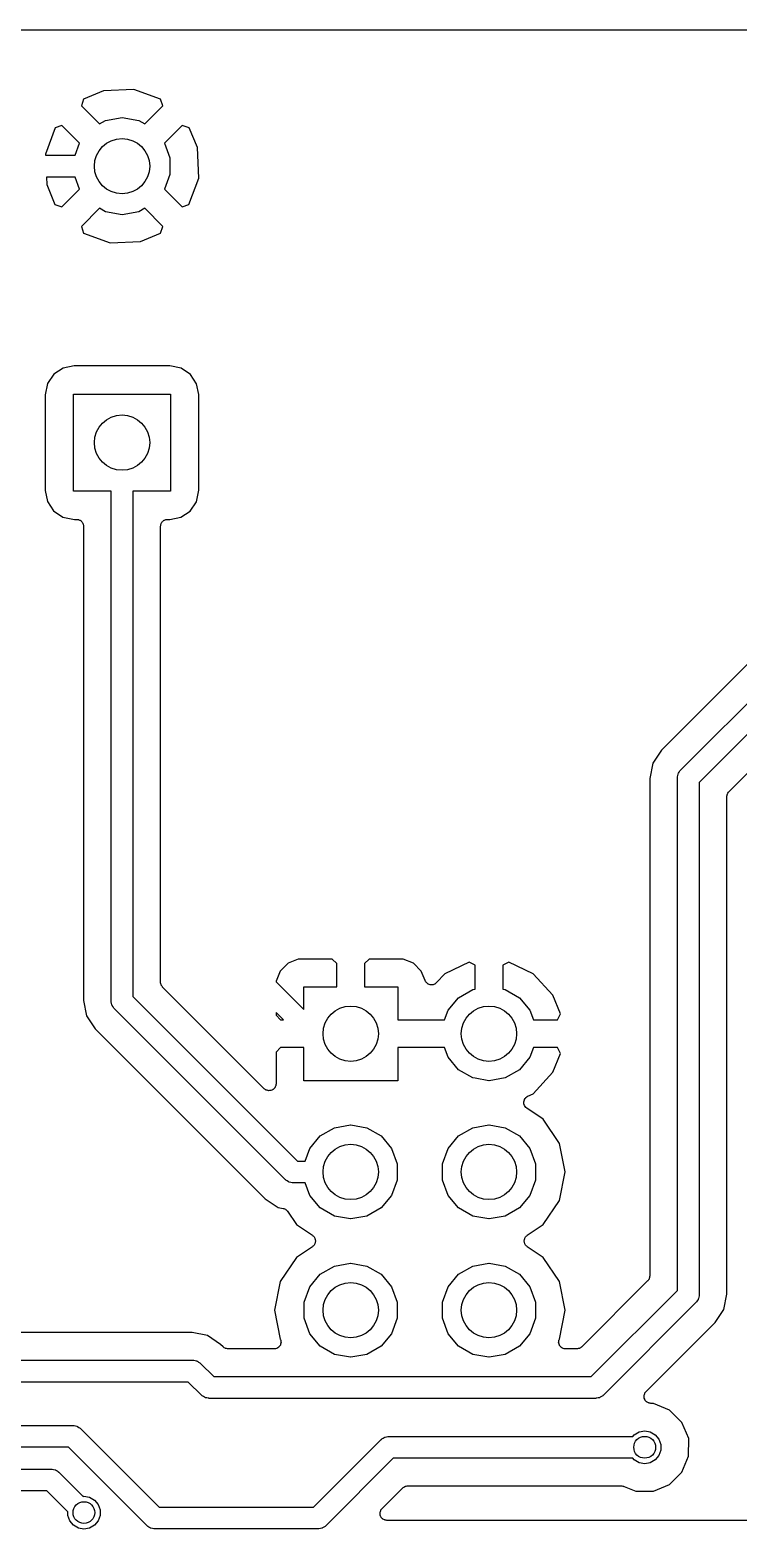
# Model space of a CAD drawing. Extents: x 0.2 to 50.9, y 0.2 to 28.3.
# Drawn here: x 22.71 to 35.71, y 0.4 to 27.94 of the extents above; entities that cross this region are included whole.
import ezdxf

# ---------------------------------------------------------------- set-up
doc = ezdxf.new("R2010")
doc.units = 0
doc.header["$MEASUREMENT"] = 0
doc.layers.add('BLACK', color=7, linetype='CONTINUOUS')

msp = doc.modelspace()

# ---------------------------------------------------------------- linework, layer by layer
at = {"layer": 'Black'}
for p, q in [((2.84744, 27.942), (50.815, 27.942)), ((24.0601, 26.8238), (23.6946, 26.6724)), ((24.6182, 26.8476), (24.0601, 26.8238)), ((25.1064, 26.6693), (24.6182, 26.8476)), ((23.6946, 26.6724), (23.6527, 26.5465)), ((23.6527, 26.5465), (23.9844, 26.2148)), ((24.8156, 26.2148), (25.1473, 26.5465)), ((25.1473, 26.5465), (25.1064, 26.6693)), ((23.2935, 26.1873), (23.1707, 26.1464)), ((23.6185, 25.8623), (23.2935, 26.1873)), ((23.9844, 26.2148), (24.0948, 26.2786)), ((24.0948, 26.2786), (24.4, 26.3324)), ((24.4, 26.3324), (24.7052, 26.2786)), ((24.7052, 26.2786), (24.8156, 26.2148)), ((25.5065, 26.1873), (25.3824, 26.0632)), ((25.6324, 26.1454), (25.5065, 26.1873)), ((23.1707, 26.1464), (22.9924, 25.6582)), ((25.3824, 26.0632), (25.1815, 25.8623)), ((25.3824, 26.0632), (25.3824, 26.0632)), ((25.3824, 26.0632), (25.3824, 26.0632)), ((25.7838, 25.7799), (25.6324, 26.1454)), ((22.9924, 25.6582), (22.9932, 25.64)), ((22.9932, 25.64), (23.5376, 25.64)), ((23.5376, 25.64), (23.6185, 25.8623)), ((25.1815, 25.8623), (25.2788, 25.595)), ((25.8076, 25.2218), (25.7838, 25.7799)), ((25.2788, 25.595), (25.2788, 25.285)), ((23.0103, 25.24), (23.0162, 25.1001)), ((23.5376, 25.24), (23.0103, 25.24)), ((23.0162, 25.1001), (23.1676, 24.7346)), ((23.6185, 25.0177), (23.5376, 25.24)), ((25.2788, 25.285), (25.1815, 25.0177)), ((25.6293, 24.7336), (25.8076, 25.2218)), ((23.2935, 24.6927), (23.6185, 25.0177)), ((25.1815, 25.0177), (25.5065, 24.6927)), ((23.1676, 24.7346), (23.2935, 24.6927)), ((23.9844, 24.6652), (23.6527, 24.3335)), ((24.0948, 24.6014), (23.9844, 24.6652)), ((24.4, 24.5476), (24.0948, 24.6014)), ((24.7052, 24.6014), (24.4, 24.5476)), ((24.8156, 24.6652), (24.7052, 24.6014)), ((25.1473, 24.3335), (24.8156, 24.6652)), ((25.5065, 24.6927), (25.6293, 24.7336)), ((23.6527, 24.3335), (23.6936, 24.2107)), ((25.1054, 24.2076), (25.1473, 24.3335)), ((25.1473, 24.3335), (25.1473, 24.3335)), ((23.6936, 24.2107), (24.1818, 24.0324)), ((24.1818, 24.0324), (24.7399, 24.0562)), ((24.7399, 24.0562), (25.1054, 24.2076)), ((23.5232, 21.7694), (23.3177, 21.7296)), ((25.2764, 21.7694), (23.5232, 21.7694)), ((25.4887, 21.7269), (25.2764, 21.7694)), ((23.1471, 21.6175), (23.0331, 21.4487)), ((23.3177, 21.7296), (23.1471, 21.6175)), ((25.6575, 21.6129), (25.4887, 21.7269)), ((25.7696, 21.4423), (25.6575, 21.6129)), ((23.0331, 21.4487), (22.9906, 21.2364)), ((22.9906, 21.2364), (22.9906, 19.4832)), ((23.511, 19.471), (23.511, 21.249)), ((23.511, 21.249), (25.289, 21.249)), ((25.289, 21.249), (25.289, 19.471)), ((25.8076, 21.2465), (25.7696, 21.4423)), ((25.8094, 21.2368), (25.8076, 21.2465)), ((25.8094, 19.4836), (25.8094, 21.2368)), ((22.9906, 19.4832), (23.0304, 19.2777)), ((24.2, 19.471), (23.511, 19.471)), ((24.2, 10.1), (24.2, 19.471)), ((25.289, 19.471), (24.6, 19.471)), ((24.6, 19.471), (24.6, 10.1828)), ((25.7669, 19.2713), (25.8094, 19.4836)), ((23.0304, 19.2777), (23.1425, 19.1071)), ((23.1425, 19.1071), (23.3113, 18.9931)), ((25.4823, 18.9904), (25.6529, 19.1025)), ((25.6529, 19.1025), (25.7669, 19.2713)), ((23.3113, 18.9931), (23.5236, 18.9506)), ((23.5236, 18.9506), (23.565, 18.9506)), ((23.565, 18.9506), (23.5759, 18.9486)), ((23.5759, 18.9486), (23.5871, 18.9486)), ((23.5871, 18.9486), (23.5975, 18.9448)), ((23.5975, 18.9448), (23.6084, 18.9429)), ((23.6084, 18.9429), (23.6181, 18.9373)), ((23.6181, 18.9373), (23.6285, 18.9335)), ((23.6285, 18.9335), (23.637, 18.9264)), ((23.637, 18.9264), (23.6466, 18.9208)), ((23.6466, 18.9208), (23.6538, 18.9123)), ((23.6538, 18.9123), (23.6623, 18.9052)), ((23.6623, 18.9052), (23.6678, 18.8956)), ((23.6678, 18.8956), (23.675, 18.8871)), ((23.675, 18.8871), (23.6788, 18.8766)), ((23.6788, 18.8766), (23.6843, 18.867)), ((23.6843, 18.867), (23.6863, 18.8561)), ((23.6863, 18.8561), (23.6901, 18.8456)), ((23.6901, 18.8456), (23.6901, 18.8345)), ((23.6901, 18.8345), (23.692, 18.8236)), ((23.692, 18.8236), (23.692, 10.1125)), ((25.108, 18.8236), (25.1099, 18.8345)), ((25.108, 10.4459), (25.108, 18.8236)), ((25.1099, 18.8456), (25.1137, 18.8561)), ((25.1099, 18.8345), (25.1099, 18.8456)), ((25.1137, 18.8561), (25.1157, 18.867)), ((25.1157, 18.867), (25.1212, 18.8766)), ((25.1212, 18.8766), (25.125, 18.8871)), ((25.125, 18.8871), (25.1322, 18.8956)), ((25.1322, 18.8956), (25.1377, 18.9052)), ((25.1377, 18.9052), (25.1462, 18.9123)), ((25.1462, 18.9123), (25.1534, 18.9208)), ((25.1534, 18.9208), (25.163, 18.9264)), ((25.163, 18.9264), (25.1715, 18.9335)), ((25.1715, 18.9335), (25.1819, 18.9373)), ((25.1819, 18.9373), (25.1916, 18.9429)), ((25.1916, 18.9429), (25.2025, 18.9448)), ((25.2025, 18.9448), (25.2129, 18.9486)), ((25.2129, 18.9486), (25.2241, 18.9486)), ((25.2241, 18.9486), (25.235, 18.9506)), ((25.235, 18.9506), (25.2768, 18.9506)), ((25.2768, 18.9506), (25.4823, 18.9904)), ((37.3905, 17.7918), (34.3082, 14.7095)), ((34.6586, 14.3414), (37.7586, 17.4414)), ((37.9828, 17.1), (35, 14.1172)), ((35.5452, 13.9439), (38.1561, 16.5548)), ((34.3082, 14.7095), (34.1482, 14.47)), ((34.1482, 14.47), (34.092, 14.1875)), ((34.6337, 14.3059), (34.6468, 14.3286)), ((34.6468, 14.3286), (34.6535, 14.3342)), ((34.6535, 14.3342), (34.6586, 14.3414)), ((34.092, 14.1875), (34.092, 5.04587)), ((34.6, 14.2), (34.6015, 14.2087)), ((34.6, 4.78284), (34.6, 14.2)), ((34.6008, 14.2174), (34.6075, 14.2427)), ((34.6015, 14.2087), (34.6008, 14.2174)), ((34.6075, 14.2427), (34.6121, 14.2684)), ((34.6121, 14.2684), (34.6165, 14.276)), ((34.6165, 14.276), (34.6187, 14.2845)), ((34.6187, 14.2845), (34.6337, 14.3059)), ((35, 14.1172), (35, 4.7)), ((35.508, 13.8541), (35.509, 13.8596)), ((35.508, 4.71251), (35.508, 13.8541)), ((35.5085, 13.8652), (35.5128, 13.8812)), ((35.509, 13.8596), (35.5085, 13.8652)), ((35.5128, 13.8812), (35.5157, 13.8976)), ((35.5157, 13.8976), (35.5185, 13.9024)), ((35.5185, 13.9024), (35.5199, 13.9078)), ((35.5199, 13.9078), (35.5294, 13.9214)), ((35.5294, 13.9214), (35.5377, 13.9358)), ((35.5377, 13.9358), (35.542, 13.9394)), ((35.542, 13.9394), (35.5452, 13.9439)), ((27.4486, 10.7943), (27.3057, 10.6514)), ((27.6354, 10.8716), (27.4486, 10.7943)), ((28.2616, 10.8716), (27.6354, 10.8716)), ((28.346, 10.7872), (28.2616, 10.8716)), ((28.346, 10.3636), (28.346, 10.7872)), ((28.9384, 10.8716), (28.854, 10.7872)), ((28.854, 10.7872), (28.854, 10.3636)), ((29.5646, 10.8716), (28.9384, 10.8716)), ((29.7514, 10.7943), (29.5646, 10.8716)), ((29.8943, 10.6514), (29.7514, 10.7943)), ((30.7781, 10.8134), (30.3283, 10.6025)), ((30.886, 10.7573), (30.7781, 10.8134)), ((30.886, 10.3194), (30.886, 10.7573)), ((31.5019, 10.8134), (31.394, 10.7573)), ((31.394, 10.7573), (31.394, 10.3194)), ((31.9517, 10.6025), (31.5019, 10.8134)), ((27.3057, 10.6514), (27.2284, 10.4646)), ((29.9672, 10.4753), (29.8943, 10.6514)), ((29.9762, 10.4612), (29.9672, 10.4753)), ((30.3283, 10.6025), (30.1783, 10.4383)), ((32.3139, 10.2058), (31.9517, 10.6025)), ((25.109, 10.4404), (25.108, 10.4459)), ((25.1085, 10.4348), (25.109, 10.4404)), ((25.1128, 10.4188), (25.1085, 10.4348)), ((25.1157, 10.4024), (25.1128, 10.4188)), ((25.1185, 10.3976), (25.1157, 10.4024)), ((25.1199, 10.3922), (25.1185, 10.3976)), ((25.1294, 10.3786), (25.1199, 10.3922)), ((25.1377, 10.3642), (25.1294, 10.3786)), ((25.142, 10.3606), (25.1377, 10.3642)), ((25.1452, 10.3561), (25.142, 10.3606)), ((27.0116, 8.48967), (25.1452, 10.3561)), ((27.2284, 10.4646), (27.2284, 10.4544)), ((27.2284, 10.4544), (27.7364, 9.94644)), ((27.7364, 9.94644), (27.7364, 10.3636)), ((27.7364, 10.3636), (28.346, 10.3636)), ((28.854, 10.3636), (29.4636, 10.3636)), ((29.4636, 10.3636), (29.4636, 9.754)), ((29.9839, 10.4464), (29.9762, 10.4612)), ((29.988, 10.4427), (29.9839, 10.4464)), ((29.9909, 10.4381), (29.988, 10.4427)), ((30.0041, 10.4279), (29.9909, 10.4381)), ((30.0165, 10.4166), (30.0041, 10.4279)), ((30.0216, 10.4146), (30.0165, 10.4166)), ((30.0259, 10.4112), (30.0216, 10.4146)), ((30.0418, 10.4062), (30.0259, 10.4112)), ((30.0573, 10.3998), (30.0418, 10.4062)), ((30.0627, 10.3996), (30.0573, 10.3998)), ((30.068, 10.398), (30.0627, 10.3996)), ((30.0846, 10.3987), (30.068, 10.398)), ((30.1013, 10.398), (30.0846, 10.3987)), ((30.1066, 10.3997), (30.1013, 10.398)), ((30.112, 10.3999), (30.1066, 10.3997)), ((30.1275, 10.4063), (30.112, 10.3999)), ((30.1434, 10.4113), (30.1275, 10.4063)), ((30.1477, 10.4147), (30.1434, 10.4113)), ((30.1528, 10.4168), (30.1477, 10.4147)), ((30.1651, 10.4281), (30.1528, 10.4168)), ((30.1783, 10.4383), (30.1651, 10.4281)), ((30.5816, 10.1616), (30.8413, 10.3115)), ((30.8413, 10.3115), (30.886, 10.3194)), ((31.394, 10.3194), (31.4387, 10.3115)), ((31.4387, 10.3115), (31.6984, 10.1616)), ((32.4549, 9.86523), (32.3139, 10.2058)), ((23.692, 10.1125), (23.7482, 9.83001)), ((24.2015, 10.0913), (24.2, 10.1)), ((24.2008, 10.0826), (24.2015, 10.0913)), ((24.2075, 10.0573), (24.2008, 10.0826)), ((24.2121, 10.0316), (24.2075, 10.0573)), ((24.2165, 10.024), (24.2121, 10.0316)), ((24.2187, 10.0155), (24.2165, 10.024)), ((24.2337, 9.99407), (24.2187, 10.0155)), ((24.2468, 9.97144), (24.2337, 9.99407)), ((24.2535, 9.96579), (24.2468, 9.97144)), ((24.2586, 9.95858), (24.2535, 9.96579)), ((27.3986, 6.81858), (24.2586, 9.95858)), ((24.6, 10.1828), (27.6228, 7.16)), ((30.3241, 9.754), (30.3888, 9.9318)), ((30.3888, 9.9318), (30.5816, 10.1616)), ((31.6984, 10.1616), (31.8912, 9.9318)), ((31.8912, 9.9318), (31.9559, 9.754)), ((23.7482, 9.83001), (23.9082, 9.59053)), ((27.2284, 9.88876), (27.2284, 9.83836)), ((27.3632, 9.754), (27.2284, 9.88876)), ((27.2284, 9.83836), (27.3128, 9.754)), ((27.3128, 9.754), (27.3632, 9.754)), ((29.4636, 9.754), (30.3241, 9.754)), ((31.9559, 9.754), (32.3969, 9.754)), ((32.3969, 9.754), (32.4549, 9.86523)), ((23.9082, 9.59053), (27.0305, 6.46821)), ((27.3128, 9.246), (27.2284, 9.16165)), ((27.2284, 9.16165), (27.2284, 8.57947)), ((27.7364, 9.246), (27.3128, 9.246)), ((27.7364, 8.6364), (27.7364, 9.246)), ((30.3241, 9.246), (29.4636, 9.246)), ((29.4636, 9.246), (29.4636, 8.6364)), ((30.3888, 9.0682), (30.3241, 9.246)), ((31.9559, 9.246), (31.8912, 9.0682)), ((32.3969, 9.246), (31.9559, 9.246)), ((32.3139, 8.79423), (32.4549, 9.13478)), ((32.4549, 9.13478), (32.3969, 9.246)), ((30.5816, 8.83844), (30.3888, 9.0682)), ((30.8413, 8.68848), (30.5816, 8.83844)), ((31.6984, 8.83844), (31.4387, 8.68848)), ((31.8912, 9.0682), (31.6984, 8.83844)), ((27.2217, 8.54154), (27.2207, 8.53603)), ((27.2241, 8.5466), (27.2217, 8.54154)), ((27.2255, 8.56312), (27.2241, 8.5466)), ((27.2284, 8.57947), (27.2255, 8.56312)), ((29.4636, 8.6364), (27.7364, 8.6364)), ((30.886, 8.68061), (30.8413, 8.68848)), ((31.1367, 8.6364), (30.886, 8.68061)), ((31.1433, 8.6364), (31.1367, 8.6364)), ((31.4387, 8.68848), (31.1433, 8.6364)), ((31.9517, 8.39746), (32.3139, 8.79423)), ((27.0252, 8.48015), (27.0116, 8.48967)), ((27.0379, 8.46948), (27.0252, 8.48015)), ((27.0432, 8.46757), (27.0379, 8.46948)), ((27.0477, 8.46437), (27.0432, 8.46757)), ((27.0638, 8.46007), (27.0477, 8.46437)), ((27.0793, 8.4544), (27.0638, 8.46007)), ((27.0849, 8.4544), (27.0793, 8.4544)), ((27.0903, 8.45295), (27.0849, 8.4544)), ((27.1069, 8.4544), (27.0903, 8.45295)), ((27.1235, 8.4544), (27.1069, 8.4544)), ((27.1287, 8.45631), (27.1235, 8.4544)), ((27.1343, 8.4568), (27.1287, 8.45631)), ((27.1493, 8.46381), (27.1343, 8.4568)), ((27.1649, 8.46948), (27.1493, 8.46381)), ((27.1692, 8.47308), (27.1649, 8.46948)), ((27.1742, 8.47544), (27.1692, 8.47308)), ((27.186, 8.48717), (27.1742, 8.47544)), ((27.1987, 8.49783), (27.186, 8.48717)), ((27.2015, 8.50267), (27.1987, 8.49783)), ((27.2054, 8.50662), (27.2015, 8.50267)), ((27.2124, 8.52166), (27.2054, 8.50662)), ((27.2207, 8.53603), (27.2124, 8.52166)), ((31.7792, 8.24649), (31.7846, 8.26659)), ((31.7846, 8.26659), (31.7895, 8.28681)), ((31.7895, 8.28681), (31.7902, 8.28788)), ((31.7902, 8.28788), (31.7906, 8.28911)), ((31.7906, 8.28911), (31.8025, 8.30617)), ((31.8025, 8.30617), (31.814, 8.32349)), ((31.814, 8.32349), (31.8151, 8.32424)), ((31.8151, 8.32424), (31.8158, 8.32529)), ((31.8158, 8.32529), (31.8328, 8.33727)), ((31.8328, 8.33727), (31.8496, 8.34957)), ((31.8496, 8.34957), (31.8508, 8.34993)), ((31.8508, 8.34993), (31.8519, 8.35066)), ((31.8519, 8.35066), (31.9517, 8.39746)), ((31.779, 8.24397), (31.7793, 8.24521)), ((31.7813, 8.22328), (31.779, 8.24397)), ((31.7793, 8.24521), (31.7792, 8.24649)), ((31.7832, 8.20256), (31.7813, 8.22328)), ((31.7837, 8.2014), (31.7832, 8.20256)), ((31.7838, 8.20013), (31.7837, 8.2014)), ((31.7931, 8.18145), (31.7838, 8.20013)), ((31.8019, 8.16262), (31.7931, 8.18145)), ((31.8028, 8.16172), (31.8019, 8.16262)), ((31.8034, 8.16057), (31.8028, 8.16172)), ((31.8184, 8.14617), (31.8034, 8.16057)), ((31.8331, 8.13149), (31.8184, 8.14617)), ((31.8343, 8.13095), (31.8331, 8.13149)), ((31.8352, 8.13007), (31.8343, 8.13095)), ((32.1375, 7.92811), (31.8352, 8.13007)), ((28.0416, 7.62156), (28.3013, 7.77152)), ((28.3013, 7.77152), (28.5967, 7.8236)), ((28.5967, 7.8236), (28.6033, 7.8236)), ((28.6033, 7.8236), (28.8987, 7.77152)), ((28.8987, 7.77152), (29.1584, 7.62156)), ((30.5816, 7.62156), (30.8413, 7.77152)), ((30.8413, 7.77152), (31.1367, 7.8236)), ((31.1367, 7.8236), (31.1433, 7.8236)), ((31.1433, 7.8236), (31.4387, 7.77152)), ((31.4387, 7.77152), (31.6984, 7.62156)), ((32.4343, 7.48394), (32.1375, 7.92811)), ((27.8488, 7.3918), (28.0416, 7.62156)), ((29.1584, 7.62156), (29.3512, 7.3918)), ((30.3888, 7.3918), (30.5816, 7.62156)), ((31.6984, 7.62156), (31.8912, 7.3918)), ((32.5385, 6.96), (32.4343, 7.48394)), ((27.7644, 7.16), (27.8488, 7.3918)), ((29.3512, 7.3918), (29.4538, 7.10996)), ((30.2862, 7.10996), (30.3888, 7.3918)), ((31.8912, 7.3918), (31.9938, 7.10996)), ((27.6228, 7.16), (27.7644, 7.16)), ((29.4538, 7.10996), (29.4538, 6.81004)), ((30.2862, 6.81004), (30.2862, 7.10996)), ((31.9938, 7.10996), (31.9938, 6.81004)), ((32.4343, 6.43606), (32.5385, 6.96)), ((27.4058, 6.81353), (27.3986, 6.81858)), ((27.4114, 6.80679), (27.4058, 6.81353)), ((27.4341, 6.79373), (27.4114, 6.80679)), ((27.4555, 6.77874), (27.4341, 6.79373)), ((27.464, 6.77646), (27.4555, 6.77874)), ((27.4716, 6.77206), (27.464, 6.77646)), ((27.4973, 6.76753), (27.4716, 6.77206)), ((27.5226, 6.76076), (27.4973, 6.76753)), ((27.5313, 6.76153), (27.5226, 6.76076)), ((27.54, 6.76), (27.5313, 6.76153)), ((27.7644, 6.76), (27.54, 6.76)), ((27.8488, 6.5282), (27.7644, 6.76)), ((29.4538, 6.81004), (29.3512, 6.5282)), ((30.3888, 6.5282), (30.2862, 6.81004)), ((31.9938, 6.81004), (31.8912, 6.5282)), ((27.0305, 6.46821), (27.27, 6.30819)), ((28.0416, 6.29844), (27.8488, 6.5282)), ((29.3512, 6.5282), (29.1584, 6.29844)), ((30.5816, 6.29844), (30.3888, 6.5282)), ((31.8912, 6.5282), (31.6984, 6.29844)), ((32.1375, 5.99189), (32.4343, 6.43606)), ((27.27, 6.30819), (27.3582, 6.29066)), ((27.3582, 6.29066), (27.3634, 6.28863)), ((27.3634, 6.28863), (27.3689, 6.28802)), ((27.3689, 6.28802), (27.3838, 6.28068)), ((27.3838, 6.28068), (27.3993, 6.27467)), ((27.3993, 6.27467), (27.4035, 6.27099)), ((27.4035, 6.27099), (27.4085, 6.26852)), ((27.4085, 6.26852), (27.42, 6.25653)), ((27.42, 6.25653), (27.4324, 6.24559)), ((27.4324, 6.24559), (27.4351, 6.24069)), ((27.4351, 6.24069), (27.439, 6.23665)), ((27.439, 6.23665), (27.6025, 5.99189)), ((28.3013, 6.14848), (28.0416, 6.29844)), ((28.5967, 6.0964), (28.3013, 6.14848)), ((28.6033, 6.0964), (28.5967, 6.0964)), ((28.8987, 6.14848), (28.6033, 6.0964)), ((29.1584, 6.29844), (28.8987, 6.14848)), ((30.8413, 6.14848), (30.5816, 6.29844)), ((31.1367, 6.0964), (30.8413, 6.14848)), ((31.1433, 6.0964), (31.1367, 6.0964)), ((31.4387, 6.14848), (31.1433, 6.0964)), ((31.6984, 6.29844), (31.4387, 6.14848)), ((27.6025, 5.99189), (27.8963, 5.7956)), ((27.8963, 5.7956), (27.9063, 5.78601)), ((27.9063, 5.78601), (27.9175, 5.77782)), ((31.8225, 5.77782), (31.8337, 5.78602)), ((31.8337, 5.78602), (31.8437, 5.7956)), ((31.8437, 5.7956), (32.1375, 5.99189)), ((27.8963, 5.5844), (27.6025, 5.38811)), ((27.9063, 5.59399), (27.8963, 5.5844)), ((27.9175, 5.60218), (27.9063, 5.59399)), ((27.9175, 5.77782), (27.9221, 5.77087)), ((27.9221, 5.60913), (27.9175, 5.60218)), ((27.9221, 5.77087), (27.9282, 5.7651)), ((27.9282, 5.6149), (27.9221, 5.60913)), ((27.9282, 5.7651), (27.9343, 5.75267)), ((27.9343, 5.62733), (27.9282, 5.6149)), ((27.9343, 5.75267), (27.942, 5.74115)), ((27.942, 5.63885), (27.9343, 5.62733)), ((27.942, 5.74115), (27.944, 5.73303)), ((27.944, 5.64697), (27.942, 5.63885)), ((27.944, 5.73303), (27.9477, 5.72554)), ((27.9477, 5.65446), (27.944, 5.64697)), ((27.9477, 5.72554), (27.9492, 5.71177)), ((27.9492, 5.66823), (27.9477, 5.65446)), ((27.9492, 5.71177), (27.9525, 5.69831)), ((27.9525, 5.68169), (27.9492, 5.66823)), ((27.9525, 5.69831), (27.9516, 5.69)), ((27.9516, 5.69), (27.9525, 5.68169)), ((31.7875, 5.69831), (31.7908, 5.71176)), ((31.7884, 5.69), (31.7875, 5.69831)), ((31.7875, 5.68169), (31.7884, 5.69)), ((31.7908, 5.66824), (31.7875, 5.68169)), ((31.7908, 5.71176), (31.7923, 5.72554)), ((31.7923, 5.65446), (31.7908, 5.66824)), ((31.7923, 5.72554), (31.796, 5.73304)), ((31.796, 5.64697), (31.7923, 5.65446)), ((31.796, 5.73304), (31.798, 5.74115)), ((31.798, 5.63885), (31.796, 5.64697)), ((31.798, 5.74115), (31.8057, 5.75267)), ((31.8057, 5.62733), (31.798, 5.63885)), ((31.8057, 5.75267), (31.8118, 5.7651)), ((31.8118, 5.6149), (31.8057, 5.62733)), ((31.8118, 5.7651), (31.8179, 5.77087)), ((31.8179, 5.60913), (31.8118, 5.6149)), ((31.8179, 5.77087), (31.8225, 5.77782)), ((31.8225, 5.60218), (31.8179, 5.60913)), ((31.8337, 5.59399), (31.8225, 5.60218)), ((31.8437, 5.5844), (31.8337, 5.59399)), ((32.1375, 5.38811), (31.8437, 5.5844)), ((27.6025, 5.38811), (27.3057, 4.94394)), ((28.3013, 5.23152), (28.5967, 5.2836)), ((28.5967, 5.2836), (28.6033, 5.2836)), ((28.6033, 5.2836), (28.8987, 5.23152)), ((30.8413, 5.23152), (31.1367, 5.2836)), ((31.1367, 5.2836), (31.1433, 5.2836)), ((31.1433, 5.2836), (31.4387, 5.23152)), ((32.4343, 4.94394), (32.1375, 5.38811)), ((27.8488, 4.8518), (28.0416, 5.08156)), ((28.0416, 5.08156), (28.3013, 5.23152)), ((28.8987, 5.23152), (29.1584, 5.08156)), ((29.1584, 5.08156), (29.3512, 4.8518)), ((30.3888, 4.8518), (30.5816, 5.08156)), ((30.5816, 5.08156), (30.8413, 5.23152)), ((31.4387, 5.23152), (31.6984, 5.08156)), ((31.6984, 5.08156), (31.8912, 4.8518)), ((34.058, 4.96064), (34.0548, 4.95607)), ((34.0623, 4.96423), (34.058, 4.96064)), ((34.0706, 4.97861), (34.0623, 4.96423)), ((34.0801, 4.9922), (34.0706, 4.97861)), ((34.0815, 4.99759), (34.0801, 4.9922)), ((34.0843, 5.00243), (34.0815, 4.99759)), ((34.0872, 5.01877), (34.0843, 5.00243)), ((34.0915, 5.0348), (34.0872, 5.01877)), ((34.092, 5.04587), (34.091, 5.04037)), ((34.091, 5.04037), (34.0915, 5.0348)), ((27.3057, 4.94394), (27.2015, 4.42)), ((27.7462, 4.56996), (27.8488, 4.8518)), ((29.3512, 4.8518), (29.4538, 4.56996)), ((30.2862, 4.56996), (30.3888, 4.8518)), ((31.8912, 4.8518), (31.9938, 4.56996)), ((32.5385, 4.42), (32.4343, 4.94394)), ((34.0548, 4.95607), (32.8439, 3.7452)), ((33.0172, 3.2), (34.6, 4.78284)), ((34.9992, 4.68257), (34.9925, 4.65733)), ((35, 4.7), (34.9985, 4.69134)), ((34.9985, 4.69134), (34.9992, 4.68257)), ((35.4518, 4.43001), (35.508, 4.71251)), ((27.2015, 4.42), (27.307, 3.88959)), ((27.7462, 4.27004), (27.7462, 4.56996)), ((29.4538, 4.56996), (29.4538, 4.27004)), ((30.2862, 4.27004), (30.2862, 4.56996)), ((31.9938, 4.56996), (31.9938, 4.27004)), ((32.433, 3.8896), (32.5385, 4.42)), ((34.9414, 4.55858), (33.2414, 2.85858)), ((34.9465, 4.56579), (34.9414, 4.55858)), ((34.9532, 4.57144), (34.9465, 4.56579)), ((34.9663, 4.59407), (34.9532, 4.57144)), ((34.9813, 4.61548), (34.9663, 4.59407)), ((34.9835, 4.62398), (34.9813, 4.61548)), ((34.9879, 4.6316), (34.9835, 4.62398)), ((34.9925, 4.65733), (34.9879, 4.6316)), ((35.2918, 4.19052), (35.4518, 4.43001)), ((27.8488, 3.9882), (27.7462, 4.27004)), ((29.4538, 4.27004), (29.3512, 3.9882)), ((30.3888, 3.9882), (30.2862, 4.27004)), ((31.9938, 4.27004), (31.8912, 3.9882)), ((34.026, 2.9247), (35.2918, 4.19052)), ((25.6875, 4.008), (21.655, 4.008)), ((25.97, 3.95181), (25.6875, 4.008)), ((26.2095, 3.79179), (25.97, 3.95181)), ((27.307, 3.88959), (27.3099, 3.88162)), ((27.3099, 3.88162), (27.3172, 3.86518)), ((27.3172, 3.86518), (27.3174, 3.861)), ((27.3174, 3.861), (27.3189, 3.85705)), ((27.3189, 3.85705), (27.3189, 3.83909)), ((28.0416, 3.75844), (27.8488, 3.9882)), ((29.3512, 3.9882), (29.1584, 3.75844)), ((30.5816, 3.75844), (30.3888, 3.9882)), ((31.8912, 3.9882), (31.6984, 3.75844)), ((32.4211, 3.85705), (32.4226, 3.861)), ((32.4211, 3.8391), (32.4211, 3.85705)), ((32.4226, 3.861), (32.4228, 3.86519)), ((32.4228, 3.86519), (32.4301, 3.88163)), ((32.4301, 3.88163), (32.433, 3.8896)), ((26.2561, 3.7452), (26.2095, 3.79179)), ((26.2606, 3.74199), (26.2561, 3.7452)), ((26.2642, 3.73771), (26.2606, 3.74199)), ((26.2786, 3.72942), (26.2642, 3.73771)), ((26.2922, 3.7199), (26.2786, 3.72942)), ((26.2976, 3.71845), (26.2922, 3.7199)), ((26.3024, 3.71566), (26.2976, 3.71845)), ((26.3188, 3.71278), (26.3024, 3.71566)), ((26.3348, 3.70848), (26.3188, 3.71278)), ((26.3404, 3.70897), (26.3348, 3.70848)), ((26.3459, 3.708), (26.3404, 3.70897)), ((27.1938, 3.708), (26.3459, 3.708)), ((27.1979, 3.70873), (27.1938, 3.708)), ((27.2021, 3.70827), (27.1979, 3.70873)), ((27.2196, 3.71254), (27.2021, 3.70827)), ((27.2372, 3.71566), (27.2196, 3.71254)), ((27.2409, 3.71776), (27.2372, 3.71566)), ((27.245, 3.71875), (27.2409, 3.71776)), ((27.2599, 3.72874), (27.245, 3.71875)), ((27.2754, 3.73771), (27.2599, 3.72874)), ((27.2781, 3.74093), (27.2754, 3.73771)), ((27.2816, 3.74326), (27.2781, 3.74093)), ((27.2922, 3.75774), (27.2816, 3.74326)), ((27.3038, 3.7715), (27.2922, 3.75774)), ((27.3052, 3.77545), (27.3038, 3.7715)), ((27.3077, 3.77883), (27.3052, 3.77545)), ((27.3127, 3.79607), (27.3077, 3.77883)), ((27.3189, 3.81295), (27.3127, 3.79607)), ((27.3189, 3.83909), (27.3201, 3.82117)), ((27.3201, 3.82117), (27.3189, 3.81714)), ((27.3189, 3.81714), (27.3189, 3.81295)), ((28.3013, 3.60848), (28.0416, 3.75844)), ((28.5967, 3.5564), (28.3013, 3.60848)), ((28.8987, 3.60848), (28.6033, 3.5564)), ((29.1584, 3.75844), (28.8987, 3.60848)), ((30.8413, 3.60848), (30.5816, 3.75844)), ((31.1367, 3.5564), (30.8413, 3.60848)), ((31.4387, 3.60848), (31.1433, 3.5564)), ((31.6984, 3.75844), (31.4387, 3.60848)), ((32.4199, 3.82118), (32.4211, 3.8391)), ((32.4211, 3.81715), (32.4199, 3.82118)), ((32.4211, 3.81295), (32.4211, 3.81715)), ((32.4273, 3.79607), (32.4211, 3.81295)), ((32.4323, 3.77883), (32.4273, 3.79607)), ((32.4348, 3.77545), (32.4323, 3.77883)), ((32.4362, 3.7715), (32.4348, 3.77545)), ((32.4477, 3.75775), (32.4362, 3.7715)), ((32.4584, 3.74326), (32.4477, 3.75775)), ((32.4619, 3.74093), (32.4584, 3.74326)), ((32.4646, 3.73771), (32.4619, 3.74093)), ((32.4801, 3.72874), (32.4646, 3.73771)), ((32.495, 3.71876), (32.4801, 3.72874)), ((32.4991, 3.71776), (32.495, 3.71876)), ((32.5028, 3.71566), (32.4991, 3.71776)), ((32.5204, 3.71254), (32.5028, 3.71566)), ((32.5379, 3.70827), (32.5204, 3.71254)), ((32.5421, 3.70873), (32.5379, 3.70827)), ((32.5462, 3.708), (32.5421, 3.70873)), ((32.7541, 3.708), (32.5462, 3.708)), ((32.7596, 3.70897), (32.7541, 3.708)), ((32.7652, 3.70848), (32.7596, 3.70897)), ((32.7812, 3.71278), (32.7652, 3.70848)), ((32.7976, 3.71566), (32.7812, 3.71278)), ((32.8024, 3.71845), (32.7976, 3.71566)), ((32.8078, 3.7199), (32.8024, 3.71845)), ((32.8214, 3.72942), (32.8078, 3.7199)), ((32.8358, 3.73771), (32.8214, 3.72942)), ((32.8394, 3.74199), (32.8358, 3.73771)), ((32.8439, 3.7452), (32.8394, 3.74199)), ((16.9, 3.5), (25.7, 3.5)), ((25.7, 3.5), (25.7087, 3.49847)), ((25.7087, 3.49847), (25.7174, 3.49924)), ((25.7174, 3.49924), (25.7427, 3.49248)), ((25.7427, 3.49248), (25.7684, 3.48794)), ((25.7684, 3.48794), (25.776, 3.48354)), ((25.776, 3.48354), (25.7845, 3.48126)), ((25.7845, 3.48126), (25.8059, 3.46628)), ((25.8059, 3.46628), (25.8286, 3.45321)), ((25.8286, 3.45321), (25.8342, 3.44647)), ((25.8342, 3.44647), (25.8414, 3.44142)), ((25.8414, 3.44142), (26.0828, 3.2)), ((28.6033, 3.5564), (28.5967, 3.5564)), ((31.1433, 3.5564), (31.1367, 3.5564)), ((25.6172, 3.1), (16.9828, 3.1)), ((25.8586, 2.85858), (25.6172, 3.1)), ((26.0828, 3.2), (33.0172, 3.2)), ((25.8658, 2.85353), (25.8586, 2.85858)), ((25.8714, 2.84679), (25.8658, 2.85353)), ((25.8941, 2.83373), (25.8714, 2.84679)), ((25.9155, 2.81874), (25.8941, 2.83373)), ((25.924, 2.81646), (25.9155, 2.81874)), ((25.9316, 2.81206), (25.924, 2.81646)), ((25.9573, 2.80752), (25.9316, 2.81206)), ((25.9826, 2.80076), (25.9573, 2.80752)), ((25.9913, 2.80153), (25.9826, 2.80076)), ((26, 2.8), (25.9913, 2.80153)), ((33.1, 2.8), (26, 2.8)), ((33.1087, 2.80153), (33.1, 2.8)), ((33.1174, 2.80076), (33.1087, 2.80153)), ((33.1427, 2.80752), (33.1174, 2.80076)), ((33.1684, 2.81206), (33.1427, 2.80752)), ((33.176, 2.81646), (33.1684, 2.81206)), ((33.1845, 2.81874), (33.176, 2.81646)), ((33.2059, 2.83373), (33.1845, 2.81874)), ((33.2286, 2.84679), (33.2059, 2.83373)), ((33.2342, 2.85353), (33.2286, 2.84679)), ((33.2414, 2.85858), (33.2342, 2.85353)), ((33.9893, 2.84597), (33.9907, 2.85142)), ((33.9907, 2.8295), (33.9893, 2.84597)), ((33.9907, 2.85706), (33.9964, 2.8726)), ((33.9907, 2.85142), (33.9907, 2.85706)), ((33.9907, 2.81296), (33.9907, 2.8295)), ((33.9926, 2.80765), (33.9907, 2.81296)), ((33.9931, 2.80203), (33.9926, 2.80765)), ((34.0001, 2.78704), (33.9931, 2.80203)), ((33.9964, 2.8726), (34.0007, 2.88857)), ((34.0057, 2.7715), (34.0001, 2.78704)), ((34.0007, 2.88857), (34.0039, 2.89319)), ((34.0039, 2.89319), (34.0058, 2.8985)), ((34.0093, 2.76717), (34.0057, 2.7715)), ((34.0058, 2.8985), (34.0165, 2.91116)), ((34.0117, 2.76206), (34.0093, 2.76717)), ((34.0234, 2.75036), (34.0117, 2.76206)), ((34.0165, 2.91116), (34.026, 2.9247)), ((34.034, 2.73768), (34.0234, 2.75036)), ((34.0389, 2.73486), (34.034, 2.73768)), ((34.0429, 2.73087), (34.0389, 2.73486)), ((34.0579, 2.72388), (34.0429, 2.73087)), ((34.0722, 2.7156), (34.0579, 2.72388)), ((34.0778, 2.71461), (34.0722, 2.7156)), ((34.0829, 2.71223), (34.0778, 2.71461)), ((34.0994, 2.71079), (34.0829, 2.71223)), ((34.1157, 2.7079), (34.0994, 2.71079)), ((34.1614, 2.70786), (34.1157, 2.7079)), ((34.4583, 2.58459), (34.1614, 2.70786)), ((34.6854, 2.3571), (34.4583, 2.58459)), ((21.6, 2.3), (23.5, 2.3)), ((23.5, 2.3), (23.5087, 2.29847)), ((23.5087, 2.29847), (23.5174, 2.29924)), ((23.5174, 2.29924), (23.5427, 2.29248)), ((23.5427, 2.29248), (23.5684, 2.28794)), ((23.5684, 2.28794), (23.576, 2.28354)), ((23.576, 2.28354), (23.5845, 2.28126)), ((23.5845, 2.28126), (23.6059, 2.26628)), ((23.6059, 2.26628), (23.6286, 2.25321)), ((23.6286, 2.25321), (23.6342, 2.24647)), ((23.6342, 2.24647), (23.6414, 2.24142)), ((23.6414, 2.24142), (25.0828, 0.8)), ((34.8081, 2.06002), (34.6854, 2.3571)), ((27.9172, 0.8), (29.1586, 2.04142)), ((29.1586, 2.04142), (29.1658, 2.04647)), ((29.1658, 2.04647), (29.1714, 2.05321)), ((29.1714, 2.05321), (29.1941, 2.06627)), ((29.1941, 2.06627), (29.2155, 2.08126)), ((29.2155, 2.08126), (29.224, 2.08354)), ((29.224, 2.08354), (29.2316, 2.08794)), ((29.2316, 2.08794), (29.2573, 2.09248)), ((29.2573, 2.09248), (29.2826, 2.09924)), ((29.2826, 2.09924), (29.2913, 2.09847)), ((29.2913, 2.09847), (29.3, 2.1)), ((29.3, 2.1), (33.7807, 2.1)), ((33.7807, 2.1), (33.8064, 2.13069)), ((33.8064, 2.13069), (33.897, 2.18299)), ((33.897, 2.18299), (34, 2.20115)), ((34, 2.20115), (34.103, 2.18299)), ((34.103, 2.18299), (34.1936, 2.13069)), ((34.1936, 2.13069), (34.2608, 2.05057)), ((34.2608, 2.05057), (34.2966, 1.95229)), ((34.2966, 1.95229), (34.2966, 1.84771)), ((34.8079, 1.73857), (34.8081, 2.06002)), ((23.4172, 1.9), (21.6828, 1.9)), ((24.8586, 0.458579), (23.4172, 1.9)), ((29.3828, 1.7), (28.1414, 0.458579)), ((33.7807, 1.7), (29.3828, 1.7)), ((33.8064, 1.66931), (33.7807, 1.7)), ((33.897, 1.61702), (33.8064, 1.66931)), ((34.1936, 1.66931), (34.103, 1.61702)), ((34.2608, 1.74943), (34.1936, 1.66931)), ((34.2966, 1.84771), (34.2608, 1.74943)), ((34.6846, 1.44171), (34.8079, 1.73857)), ((22.2193, 1.5), (23.1, 1.5)), ((23.1, 1.5), (23.1087, 1.49847)), ((23.1087, 1.49847), (23.1174, 1.49924)), ((23.1174, 1.49924), (23.1427, 1.49248)), ((23.1427, 1.49248), (23.1684, 1.48794)), ((23.1684, 1.48794), (23.176, 1.48354)), ((23.176, 1.48354), (23.1845, 1.48126)), ((23.1845, 1.48126), (23.2059, 1.46628)), ((23.2059, 1.46628), (23.2286, 1.45321)), ((23.2286, 1.45321), (23.2342, 1.44647)), ((23.2342, 1.44647), (23.2414, 1.44142)), ((23.2414, 1.44142), (23.6844, 0.998403)), ((34, 1.59885), (33.897, 1.61702)), ((34.103, 1.61702), (34, 1.59885)), ((34.4571, 1.21461), (34.6846, 1.44171)), ((29.1761, 0.774803), (29.5561, 1.1548)), ((29.5561, 1.1548), (29.5606, 1.15801)), ((29.5606, 1.15801), (29.5642, 1.16229)), ((29.5642, 1.16229), (29.5786, 1.17059)), ((29.5786, 1.17059), (29.5922, 1.1801)), ((29.5922, 1.1801), (29.5976, 1.18155)), ((29.5976, 1.18155), (29.6024, 1.18434)), ((29.6024, 1.18434), (29.6188, 1.18722)), ((29.6188, 1.18722), (29.6348, 1.19152)), ((29.6348, 1.19152), (29.6404, 1.19103)), ((29.6404, 1.19103), (29.6459, 1.192)), ((29.6459, 1.192), (33.5728, 1.192)), ((33.5728, 1.192), (33.5756, 1.1915)), ((33.5756, 1.1915), (33.5784, 1.19187)), ((33.5784, 1.19187), (33.5972, 1.18769)), ((33.5972, 1.18769), (33.6162, 1.18434)), ((33.6162, 1.18434), (33.6187, 1.18291)), ((33.6187, 1.18291), (33.6215, 1.18229)), ((33.6215, 1.18229), (33.8386, 1.09214)), ((34.16, 1.09186), (34.4571, 1.21461)), ((23.0172, 1.1), (22.2193, 1.1)), ((23.4034, 0.713729), (23.0172, 1.1)), ((23.6844, 0.998403), (23.7, 1.00115)), ((23.7, 1.00115), (23.803, 0.982985)), ((23.803, 0.982985), (23.8936, 0.930691)), ((23.8936, 0.930691), (23.9608, 0.850573)), ((23.9608, 0.850573), (23.9966, 0.752293)), ((33.8386, 1.09214), (34.16, 1.09186)), ((23.4034, 0.647707), (23.4034, 0.713729)), ((23.4392, 0.549427), (23.4034, 0.647707)), ((23.9966, 0.647707), (23.9608, 0.549427)), ((23.9966, 0.752293), (23.9966, 0.647707)), ((25.0828, 0.8), (27.9172, 0.8)), ((29.1394, 0.696069), (29.1408, 0.701466)), ((29.1408, 0.679545), (29.1394, 0.696069)), ((29.1408, 0.707053), (29.1465, 0.722647)), ((29.1408, 0.701466), (29.1408, 0.707053)), ((29.1408, 0.662947), (29.1408, 0.679545)), ((29.1427, 0.657694), (29.1408, 0.662947)), ((29.1432, 0.65213), (29.1427, 0.657694)), ((29.1502, 0.637096), (29.1432, 0.65213)), ((29.1465, 0.722647), (29.1508, 0.738672)), ((29.1559, 0.6215), (29.1502, 0.637096)), ((29.1508, 0.738672), (29.154, 0.74325)), ((29.154, 0.74325), (29.1559, 0.7485)), ((29.1559, 0.7485), (29.1665, 0.761209)), ((29.1595, 0.617221), (29.1559, 0.6215)), ((29.1618, 0.612155), (29.1595, 0.617221)), ((29.1736, 0.600421), (29.1618, 0.612155)), ((29.1665, 0.761209), (29.1761, 0.774803)), ((29.1842, 0.587712), (29.1736, 0.600421)), ((29.1891, 0.584919), (29.1842, 0.587712)), ((29.193, 0.580968), (29.1891, 0.584919)), ((29.2081, 0.573958), (29.193, 0.580968)), ((29.2224, 0.565659), (29.2081, 0.573958)), ((29.2279, 0.564689), (29.2224, 0.565659)), ((29.233, 0.562328), (29.2279, 0.564689)), ((29.2495, 0.560882), (29.233, 0.562328)), ((29.2659, 0.558), (29.2495, 0.560882)), ((50.815, 0.558), (29.2659, 0.558)), ((23.5064, 0.469309), (23.4392, 0.549427)), ((23.597, 0.417015), (23.5064, 0.469309)), ((23.7, 0.398854), (23.597, 0.417015)), ((23.803, 0.417015), (23.7, 0.398854)), ((23.8936, 0.469309), (23.803, 0.417015)), ((23.9608, 0.549427), (23.8936, 0.469309)), ((24.8658, 0.453533), (24.8586, 0.458579)), ((24.8714, 0.446791), (24.8658, 0.453533)), ((24.8941, 0.433726), (24.8714, 0.446791)), ((24.9155, 0.418738), (24.8941, 0.433726)), ((24.924, 0.416461), (24.9155, 0.418738)), ((24.9316, 0.412061), (24.924, 0.416461)), ((24.9573, 0.407524), (24.9316, 0.412061)), ((24.9826, 0.400761), (24.9573, 0.407524)), ((24.9913, 0.401528), (24.9826, 0.400761)), ((25, 0.4), (24.9913, 0.401528)), ((28, 0.4), (25, 0.4)), ((28.0087, 0.401528), (28, 0.4)), ((28.0174, 0.400761), (28.0087, 0.401528)), ((28.0427, 0.407524), (28.0174, 0.400761)), ((28.0684, 0.412061), (28.0427, 0.407524)), ((28.076, 0.416461), (28.0684, 0.412061)), ((28.0845, 0.418738), (28.076, 0.416461)), ((28.1059, 0.433725), (28.0845, 0.418738)), ((28.1286, 0.446791), (28.1059, 0.433725)), ((28.1342, 0.453534), (28.1286, 0.446791)), ((28.1414, 0.458579), (28.1342, 0.453534))]:
    msp.add_line(p, q, dxfattribs=at)
for centre, radius in [((24.4, 25.44), 0.508), ((24.4, 20.36), 0.508), ((28.6, 9.5), 0.508), ((31.14, 9.5), 0.508), ((28.6, 6.96), 0.508), ((31.14, 6.96), 0.508), ((28.6, 4.42), 0.508), ((31.14, 4.42), 0.508), ((34, 1.9), 0.2), ((23.7, 0.7), 0.2)]:
    msp.add_circle(centre, radius, dxfattribs=at)

doc.saveas('drawing.dxf')
